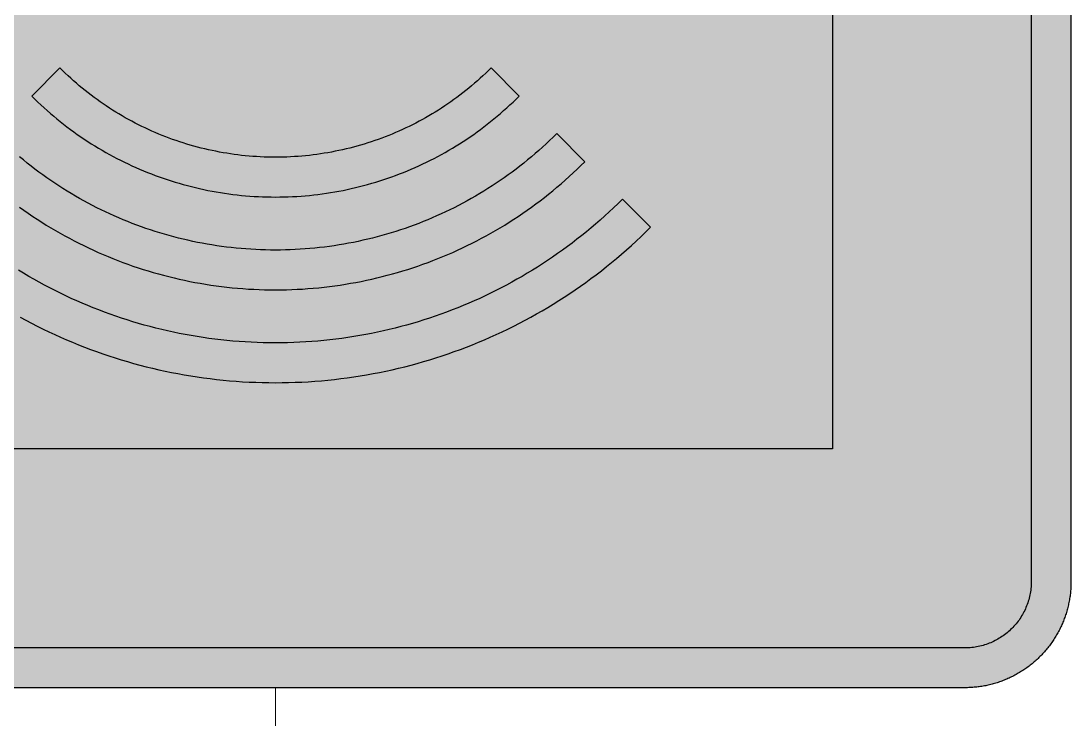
# Model space of a CAD drawing. Header units: metres. Extents: x -10.3 to 25.7, y -1.5 to 11.4.
# Drawn here: x -1.016 to 3.175, y 4.871 to 7.66 of the extents above; entities that cross this region are included whole.
import ezdxf

# ---------------------------------------------------------------- set-up
doc = ezdxf.new("R2010")
doc.units = ezdxf.units.M

msp = doc.modelspace()

# ---------------------------------------------------------------- hatches: boundary and pattern name
at = {"true_color": 0xf1efea}
for points in [[(-2.7517, 5), (-2.7569, 5), (-2.7622, 5.0001), (-2.7674, 5.0002), (-2.7727, 5.0005), (-2.7779, 5.0008), (-2.7831, 5.0011), (-2.7883, 5.0015), (-2.7935, 5.0021), (-2.7987, 5.0026), (-2.8039, 5.0032), (-2.809, 5.0039), (-2.8142, 5.0046), (-2.8193, 5.0054), (-2.8244, 5.0062), (-2.8295, 5.0072), (-2.8346, 5.0081), (-2.8397, 5.0092), (-2.8448, 5.0104), (-2.8498, 5.0115), (-2.8548, 5.0127), (-2.8599, 5.014), (-2.8649, 5.0154), (-2.8698, 5.0168), (-2.8748, 5.0183), (-2.8798, 5.0198), (-2.8846, 5.0214), (-2.8895, 5.023), (-2.8944, 5.0248), (-2.8993, 5.0265), (-2.9041, 5.0283), (-2.9089, 5.0302), (-2.9137, 5.0322), (-2.9184, 5.0342), (-2.9232, 5.0363), (-2.9278, 5.0383), (-2.9326, 5.0405), (-2.9372, 5.0427), (-2.9419, 5.045), (-2.9464, 5.0474), (-2.951, 5.0498), (-2.9556, 5.0523), (-2.9601, 5.0548), (-2.9646, 5.0574), (-2.969, 5.06), (-2.9734, 5.0627), (-2.9778, 5.0655), (-2.9822, 5.0682), (-2.9865, 5.0711), (-2.9909, 5.074), (-2.9951, 5.077), (-2.9993, 5.0799), (-3.0035, 5.083), (-3.0077, 5.0861), (-3.0118, 5.0893), (-3.0159, 5.0925), (-3.02, 5.0958), (-3.024, 5.0991), (-3.028, 5.1026), (-3.0319, 5.106), (-3.0358, 5.1095), (-3.0396, 5.113), (-3.0435, 5.1166), (-3.0472, 5.1202), (-3.051, 5.124), (-3.0547, 5.1277), (-3.0584, 5.1314), (-3.0619, 5.1353), (-3.0655, 5.1391), (-3.069, 5.143), (-3.0724, 5.147), (-3.0758, 5.1509), (-3.0791, 5.155), (-3.0824, 5.159), (-3.0856, 5.1631), (-3.0888, 5.1673), (-3.092, 5.1714), (-3.095, 5.1756), (-3.098, 5.1798), (-3.101, 5.1841), (-3.1039, 5.1884), (-3.1068, 5.1927), (-3.1095, 5.1971), (-3.1122, 5.2015), (-3.115, 5.2059), (-3.1176, 5.2104), (-3.1202, 5.2149), (-3.1227, 5.2194), (-3.1251, 5.2239), (-3.1276, 5.2285), (-3.1299, 5.2331), (-3.1322, 5.2377), (-3.1344, 5.2424), (-3.1366, 5.2471), (-3.1388, 5.2518), (-3.1408, 5.2565), (-3.1428, 5.2613), (-3.1448, 5.2661), (-3.1466, 5.2709), (-3.1484, 5.2757), (-3.1503, 5.2806), (-3.1519, 5.2854), (-3.1536, 5.2903), (-3.1552, 5.2952), (-3.1567, 5.3001), (-3.1582, 5.3051), (-3.1596, 5.3101), (-3.1609, 5.3151), (-3.1622, 5.3201), (-3.1635, 5.3251), (-3.1647, 5.3302), (-3.1657, 5.3352), (-3.1668, 5.3403), (-3.1678, 5.3454), (-3.1687, 5.3505), (-3.1696, 5.3556), (-3.1704, 5.3608), (-3.1711, 5.3659), (-3.1718, 5.3711), (-3.1724, 5.3763), (-3.173, 5.3815), (-3.1734, 5.3866), (-3.1739, 5.3919), (-3.1742, 5.3971), (-3.1745, 5.4023), (-3.1747, 5.4075), (-3.1749, 5.4128), (-3.175, 5.418), (-3.175, 5.4233), (-3.175, 10.9267), (-3.175, 10.9319), (-3.1749, 10.9371), (-3.1747, 10.9424), (-3.1745, 10.9476), (-3.1742, 10.9528), (-3.1739, 10.9581), (-3.1734, 10.9633), (-3.173, 10.9684), (-3.1724, 10.9736), (-3.1718, 10.9788), (-3.1711, 10.984), (-3.1704, 10.9892), (-3.1696, 10.9943), (-3.1687, 10.9994), (-3.1678, 11.0045), (-3.1668, 11.0096), (-3.1657, 11.0147), (-3.1647, 11.0197), (-3.1635, 11.0247), (-3.1622, 11.0298), (-3.1609, 11.0348), (-3.1596, 11.0398), (-3.1582, 11.0448), (-3.1567, 11.0497), (-3.1552, 11.0547), (-3.1536, 11.0596), (-3.1519, 11.0645), (-3.1503, 11.0693), (-3.1484, 11.0742), (-3.1466, 11.079), (-3.1448, 11.0838), (-3.1428, 11.0886), (-3.1408, 11.0933), (-3.1388, 11.0981), (-3.1366, 11.1028), (-3.1344, 11.1075), (-3.1322, 11.1122), (-3.1299, 11.1168), (-3.1276, 11.1214), (-3.1251, 11.1259), (-3.1227, 11.1305), (-3.1202, 11.135), (-3.1176, 11.1395), (-3.115, 11.1439), (-3.1122, 11.1483), (-3.1095, 11.1528), (-3.1068, 11.1571), (-3.1039, 11.1615), (-3.101, 11.1658), (-3.098, 11.1701), (-3.095, 11.1743), (-3.092, 11.1784), (-3.0888, 11.1826), (-3.0856, 11.1868), (-3.0824, 11.1909), (-3.0791, 11.1949), (-3.0758, 11.1989), (-3.0724, 11.2029), (-3.069, 11.2069), (-3.0655, 11.2108), (-3.0619, 11.2146), (-3.0584, 11.2184), (-3.0547, 11.2222), (-3.051, 11.2259), (-3.0472, 11.2297), (-3.0435, 11.2333), (-3.0396, 11.2369), (-3.0358, 11.2404), (-3.0319, 11.2439), (-3.028, 11.2473), (-3.024, 11.2508), (-3.02, 11.254), (-3.0159, 11.2574), (-3.0118, 11.2606), (-3.0077, 11.2638), (-3.0035, 11.2669), (-2.9993, 11.27), (-2.9951, 11.2729), (-2.9909, 11.2759), (-2.9865, 11.2788), (-2.9822, 11.2817), (-2.9778, 11.2844), (-2.9734, 11.2872), (-2.969, 11.2899), (-2.9646, 11.2925), (-2.9601, 11.2951), (-2.9556, 11.2976), (-2.951, 11.3001), (-2.9464, 11.3025), (-2.9419, 11.3049), (-2.9372, 11.3071), (-2.9326, 11.3094), (-2.9278, 11.3116), (-2.9232, 11.3137), (-2.9184, 11.3158), (-2.9137, 11.3177), (-2.9089, 11.3197), (-2.9041, 11.3215), (-2.8993, 11.3234), (-2.8944, 11.3252), (-2.8895, 11.3269), (-2.8846, 11.3286), (-2.8798, 11.3302), (-2.8748, 11.3317), (-2.8698, 11.3331), (-2.8649, 11.3346), (-2.8599, 11.3359), (-2.8548, 11.3372), (-2.8498, 11.3385), (-2.8448, 11.3396), (-2.8397, 11.3407), (-2.8346, 11.3417), (-2.8295, 11.3427), (-2.8244, 11.3436), (-2.8193, 11.3446), (-2.8142, 11.3453), (-2.809, 11.3461), (-2.8039, 11.3468), (-2.7987, 11.3474), (-2.7935, 11.3479), (-2.7883, 11.3484), (-2.7831, 11.3488), (-2.7779, 11.3491), (-2.7727, 11.3494), (-2.7674, 11.3497), (-2.7622, 11.3498), (-2.7569, 11.35), (-2.7517, 11.35), (2.7517, 11.35), (2.7569, 11.35), (2.7622, 11.3498), (2.7674, 11.3497), (2.7726, 11.3494), (2.7779, 11.3491), (2.783, 11.3488), (2.7883, 11.3484), (2.7935, 11.3479), (2.7987, 11.3474), (2.8039, 11.3468), (2.809, 11.3461), (2.8141, 11.3453), (2.8193, 11.3446), (2.8244, 11.3436), (2.8295, 11.3427), (2.8346, 11.3417), (2.8397, 11.3407), (2.8448, 11.3396), (2.8498, 11.3385), (2.8548, 11.3372), (2.8599, 11.3359), (2.8648, 11.3346), (2.8698, 11.3331), (2.8748, 11.3317), (2.8797, 11.3302), (2.8846, 11.3286), (2.8895, 11.3269), (2.8944, 11.3252), (2.8993, 11.3234), (2.9041, 11.3215), (2.9089, 11.3197), (2.9137, 11.3177), (2.9185, 11.3158), (2.9232, 11.3137), (2.9278, 11.3116), (2.9326, 11.3094), (2.9372, 11.3071), (2.9419, 11.3049), (2.9464, 11.3025), (2.951, 11.3001), (2.9556, 11.2976), (2.9601, 11.2951), (2.9646, 11.2925), (2.9691, 11.2899), (2.9735, 11.2872), (2.9778, 11.2844), (2.9822, 11.2817), (2.9865, 11.2788), (2.9908, 11.2759), (2.9951, 11.2729), (2.9993, 11.27), (3.0035, 11.2669), (3.0077, 11.2638), (3.0118, 11.2606), (3.0159, 11.2574), (3.02, 11.254), (3.024, 11.2508), (3.028, 11.2473), (3.0319, 11.2439), (3.0358, 11.2404), (3.0397, 11.2369), (3.0435, 11.2333), (3.0472, 11.2297), (3.051, 11.2259), (3.0547, 11.2222), (3.0584, 11.2184), (3.0619, 11.2146), (3.0654, 11.2108), (3.069, 11.2069), (3.0724, 11.2029), (3.0758, 11.1989), (3.0792, 11.1949), (3.0824, 11.1909), (3.0856, 11.1868), (3.0888, 11.1826), (3.092, 11.1784), (3.095, 11.1743), (3.098, 11.1701), (3.101, 11.1658), (3.1039, 11.1615), (3.1067, 11.1571), (3.1095, 11.1528), (3.1122, 11.1483), (3.115, 11.1439), (3.1176, 11.1395), (3.1202, 11.135), (3.1227, 11.1305), (3.1251, 11.1259), (3.1275, 11.1214), (3.1299, 11.1168), (3.1322, 11.1122), (3.1344, 11.1075), (3.1366, 11.1028), (3.1387, 11.0981), (3.1407, 11.0933), (3.1428, 11.0886), (3.1447, 11.0838), (3.1466, 11.079), (3.1484, 11.0742), (3.1502, 11.0693), (3.1519, 11.0645), (3.1535, 11.0596), (3.1551, 11.0547), (3.1567, 11.0497), (3.1582, 11.0448), (3.1596, 11.0398), (3.1609, 11.0348), (3.1622, 11.0298), (3.1634, 11.0247), (3.1646, 11.0197), (3.1657, 11.0147), (3.1668, 11.0096), (3.1678, 11.0045), (3.1687, 10.9994), (3.1695, 10.9943), (3.1704, 10.9892), (3.1711, 10.984), (3.1717, 10.9788), (3.1724, 10.9736), (3.1729, 10.9684), (3.1734, 10.9633), (3.1738, 10.9581), (3.1742, 10.9528), (3.1745, 10.9476), (3.1747, 10.9424), (3.1749, 10.9371), (3.1749, 10.9319), (3.1749, 10.9266), (3.175, 5.4233), (3.1749, 5.418), (3.1749, 5.4128), (3.1747, 5.4075), (3.1745, 5.4023), (3.1742, 5.3971), (3.1738, 5.3919), (3.1734, 5.3866), (3.1729, 5.3815), (3.1724, 5.3763), (3.1717, 5.3711), (3.1711, 5.3659), (3.1704, 5.3608), (3.1695, 5.3556), (3.1687, 5.3505), (3.1678, 5.3454), (3.1668, 5.3403), (3.1657, 5.3352), (3.1646, 5.3302), (3.1634, 5.3251), (3.1622, 5.3201), (3.1609, 5.3151), (3.1596, 5.3101), (3.1582, 5.3051), (3.1567, 5.3001), (3.1551, 5.2952), (3.1535, 5.2903), (3.1519, 5.2854), (3.1502, 5.2806), (3.1484, 5.2757), (3.1466, 5.2709), (3.1447, 5.2661), (3.1428, 5.2613), (3.1407, 5.2565), (3.1387, 5.2518), (3.1366, 5.2471), (3.1344, 5.2424), (3.1322, 5.2377), (3.1299, 5.2331), (3.1275, 5.2285), (3.1251, 5.2239), (3.1227, 5.2194), (3.1202, 5.2149), (3.1176, 5.2104), (3.115, 5.2059), (3.1122, 5.2015), (3.1095, 5.1971), (3.1067, 5.1927), (3.1039, 5.1884), (3.101, 5.1841), (3.098, 5.1798), (3.095, 5.1756), (3.092, 5.1714), (3.0888, 5.1673), (3.0856, 5.1631), (3.0824, 5.159), (3.0792, 5.155), (3.0758, 5.1509), (3.0724, 5.147), (3.069, 5.143), (3.0654, 5.1391), (3.0619, 5.1353), (3.0584, 5.1314), (3.0547, 5.1277), (3.051, 5.124), (3.0472, 5.1202), (3.0435, 5.1166), (3.0397, 5.113), (3.0358, 5.1095), (3.0319, 5.106), (3.028, 5.1026), (3.024, 5.0991), (3.02, 5.0958), (3.0159, 5.0925), (3.0118, 5.0893), (3.0077, 5.0861), (3.0035, 5.083), (2.9993, 5.0799), (2.9951, 5.077), (2.9908, 5.074), (2.9865, 5.0711), (2.9822, 5.0682), (2.9778, 5.0655), (2.9735, 5.0627), (2.9691, 5.06), (2.9646, 5.0574), (2.9601, 5.0548), (2.9556, 5.0523), (2.951, 5.0498), (2.9464, 5.0474), (2.9419, 5.045), (2.9372, 5.0427), (2.9326, 5.0405), (2.9278, 5.0383), (2.9232, 5.0363), (2.9185, 5.0342), (2.9137, 5.0322), (2.9089, 5.0302), (2.9041, 5.0283), (2.8993, 5.0265), (2.8944, 5.0248), (2.8895, 5.023), (2.8846, 5.0214), (2.8797, 5.0198), (2.8748, 5.0183), (2.8698, 5.0168), (2.8648, 5.0154), (2.8599, 5.014), (2.8548, 5.0127), (2.8498, 5.0115), (2.8448, 5.0104), (2.8397, 5.0092), (2.8346, 5.0081), (2.8295, 5.0072), (2.8244, 5.0062), (2.8193, 5.0054), (2.8141, 5.0046), (2.809, 5.0039), (2.8039, 5.0032), (2.7987, 5.0026), (2.7935, 5.0021), (2.7883, 5.0015), (2.783, 5.0011), (2.7779, 5.0008), (2.7726, 5.0005), (2.7674, 5.0002), (2.7622, 5.0001), (2.7569, 5), (2.7517, 5)], [(-2.2225, 10.3975), (2.2225, 10.3975), (2.2225, 5.9525), (-2.2225, 5.9525)]]:
    msp.add_hatch(color=7, dxfattribs=at).paths.add_polyline_path(points)
at = {"true_color": 0x005b8c}
msp.add_hatch(color=146, dxfattribs=at).paths.add_polyline_path([(-2.7517, 5.1588), (-2.7585, 5.1588), (-2.7653, 5.159), (-2.772, 5.1595), (-2.7787, 5.1601), (-2.7854, 5.1609), (-2.792, 5.1618), (-2.7985, 5.1628), (-2.805, 5.1641), (-2.8114, 5.1655), (-2.8178, 5.167), (-2.8241, 5.1688), (-2.8304, 5.1706), (-2.8365, 5.1726), (-2.8426, 5.1748), (-2.8487, 5.1771), (-2.8547, 5.1795), (-2.8606, 5.1821), (-2.8664, 5.1848), (-2.8721, 5.1877), (-2.8778, 5.1906), (-2.8834, 5.1938), (-2.8889, 5.1971), (-2.8943, 5.2004), (-2.8996, 5.2039), (-2.9048, 5.2075), (-2.91, 5.2113), (-2.915, 5.2151), (-2.92, 5.2191), (-2.9249, 5.2233), (-2.9296, 5.2275), (-2.9342, 5.2318), (-2.9387, 5.2362), (-2.9432, 5.2407), (-2.9475, 5.2454), (-2.9518, 5.2502), (-2.9559, 5.255), (-2.9598, 5.2599), (-2.9637, 5.265), (-2.9675, 5.2701), (-2.971, 5.2754), (-2.9745, 5.2807), (-2.978, 5.2861), (-2.9812, 5.2916), (-2.9843, 5.2972), (-2.9873, 5.3028), (-2.9902, 5.3086), (-2.9929, 5.3144), (-2.9955, 5.3203), (-2.9979, 5.3263), (-3.0002, 5.3323), (-3.0024, 5.3384), (-3.0043, 5.3447), (-3.0062, 5.3509), (-3.0079, 5.3571), (-3.0095, 5.3635), (-3.0109, 5.3699), (-3.0121, 5.3764), (-3.0133, 5.383), (-3.0142, 5.3896), (-3.0149, 5.3962), (-3.0155, 5.4029), (-3.0159, 5.4096), (-3.0162, 5.4165), (-3.0163, 5.4233), (-3.0162, 10.9267), (-3.0162, 10.9335), (-3.0159, 10.9402), (-3.0155, 10.9469), (-3.0149, 10.9537), (-3.0142, 10.9604), (-3.0133, 10.9669), (-3.0121, 10.9735), (-3.0109, 10.9799), (-3.0095, 10.9863), (-3.0079, 10.9927), (-3.0062, 10.9991), (-3.0043, 11.0053), (-3.0024, 11.0115), (-3.0002, 11.0176), (-2.9979, 11.0236), (-2.9955, 11.0296), (-2.9929, 11.0355), (-2.9902, 11.0414), (-2.9873, 11.0471), (-2.9843, 11.0527), (-2.9812, 11.0584), (-2.978, 11.0638), (-2.9745, 11.0693), (-2.971, 11.0746), (-2.9675, 11.0798), (-2.9637, 11.0849), (-2.9598, 11.09), (-2.9559, 11.0949), (-2.9518, 11.0998), (-2.9475, 11.1045), (-2.9432, 11.1092), (-2.9387, 11.1137), (-2.9342, 11.1182), (-2.9296, 11.1224), (-2.9249, 11.1267), (-2.92, 11.1308), (-2.915, 11.1348), (-2.91, 11.1387), (-2.9048, 11.1424), (-2.8996, 11.146), (-2.8943, 11.1495), (-2.8889, 11.1529), (-2.8834, 11.1561), (-2.8778, 11.1592), (-2.8721, 11.1623), (-2.8664, 11.1651), (-2.8606, 11.1679), (-2.8547, 11.1704), (-2.8487, 11.1729), (-2.8426, 11.1752), (-2.8365, 11.1773), (-2.8304, 11.1793), (-2.8241, 11.1812), (-2.8178, 11.1829), (-2.8114, 11.1845), (-2.805, 11.1858), (-2.7985, 11.1871), (-2.792, 11.1882), (-2.7854, 11.1891), (-2.7787, 11.1899), (-2.772, 11.1904), (-2.7653, 11.1909), (-2.7585, 11.1911), (-2.7517, 11.1912), (2.7517, 11.1913), (2.7584, 11.1911), (2.7653, 11.1909), (2.772, 11.1904), (2.7787, 11.1899), (2.7853, 11.1891), (2.792, 11.1882), (2.7985, 11.1871), (2.805, 11.1858), (2.8114, 11.1845), (2.8178, 11.1829), (2.824, 11.1812), (2.8303, 11.1793), (2.8365, 11.1773), (2.8426, 11.1752), (2.8487, 11.1729), (2.8546, 11.1704), (2.8605, 11.1679), (2.8663, 11.1651), (2.8721, 11.1623), (2.8778, 11.1592), (2.8833, 11.1561), (2.8888, 11.1529), (2.8942, 11.1495), (2.8996, 11.146), (2.9048, 11.1424), (2.9099, 11.1387), (2.915, 11.1348), (2.92, 11.1308), (2.9248, 11.1267), (2.9296, 11.1224), (2.9342, 11.1182), (2.9387, 11.1137), (2.9431, 11.1092), (2.9475, 11.1045), (2.9517, 11.0998), (2.9558, 11.0949), (2.9598, 11.09), (2.9636, 11.0849), (2.9675, 11.0798), (2.971, 11.0746), (2.9745, 11.0693), (2.9779, 11.0638), (2.9812, 11.0584), (2.9843, 11.0527), (2.9873, 11.0471), (2.9902, 11.0414), (2.9928, 11.0355), (2.9954, 11.0296), (2.9979, 11.0236), (3.0001, 11.0176), (3.0024, 11.0115), (3.0043, 11.0053), (3.0062, 10.9991), (3.0079, 10.9927), (3.0094, 10.9863), (3.0109, 10.9799), (3.0121, 10.9735), (3.0132, 10.9669), (3.0141, 10.9604), (3.0149, 10.9537), (3.0155, 10.9469), (3.0159, 10.9402), (3.0161, 10.9335), (3.0162, 10.9266), (3.0163, 5.4233), (3.0161, 5.4165), (3.0159, 5.4096), (3.0155, 5.4029), (3.0149, 5.3962), (3.0141, 5.3896), (3.0132, 5.383), (3.0121, 5.3764), (3.0109, 5.3699), (3.0094, 5.3635), (3.0079, 5.3571), (3.0062, 5.3509), (3.0043, 5.3447), (3.0024, 5.3384), (3.0001, 5.3323), (2.9979, 5.3263), (2.9954, 5.3203), (2.9928, 5.3144), (2.9902, 5.3086), (2.9873, 5.3028), (2.9843, 5.2972), (2.9812, 5.2916), (2.9779, 5.2861), (2.9745, 5.2807), (2.971, 5.2754), (2.9675, 5.2701), (2.9636, 5.265), (2.9598, 5.2599), (2.9558, 5.255), (2.9517, 5.2502), (2.9475, 5.2454), (2.9431, 5.2407), (2.9387, 5.2362), (2.9342, 5.2318), (2.9296, 5.2275), (2.9248, 5.2233), (2.92, 5.2191), (2.915, 5.2151), (2.9099, 5.2113), (2.9048, 5.2075), (2.8996, 5.2039), (2.8942, 5.2004), (2.8888, 5.1971), (2.8833, 5.1938), (2.8778, 5.1906), (2.8721, 5.1877), (2.8663, 5.1848), (2.8605, 5.1821), (2.8546, 5.1795), (2.8487, 5.1771), (2.8426, 5.1748), (2.8365, 5.1726), (2.8303, 5.1706), (2.824, 5.1688), (2.8178, 5.167), (2.8114, 5.1655), (2.805, 5.1641), (2.7985, 5.1628), (2.792, 5.1618), (2.7853, 5.1609), (2.7787, 5.1601), (2.772, 5.1595), (2.7653, 5.159), (2.7584, 5.1588), (2.7517, 5.1587)])
at = {"true_color": 0x292829}
for points in [[(-0.9728, 7.3609), (-0.9607, 7.3488), (-0.9484, 7.337), (-0.936, 7.3253), (-0.9234, 7.3138), (-0.9107, 7.3025), (-0.8979, 7.2913), (-0.885, 7.2803), (-0.872, 7.2695), (-0.8588, 7.2588), (-0.8454, 7.2483), (-0.832, 7.238), (-0.8185, 7.2279), (-0.8049, 7.2179), (-0.7911, 7.208), (-0.7773, 7.1984), (-0.7633, 7.189), (-0.7493, 7.1798), (-0.735, 7.1707), (-0.7208, 7.1618), (-0.7064, 7.153), (-0.6919, 7.1445), (-0.6773, 7.1361), (-0.6626, 7.128), (-0.6479, 7.12), (-0.633, 7.1121), (-0.6181, 7.1045), (-0.603, 7.097), (-0.5879, 7.0898), (-0.5726, 7.0827), (-0.5573, 7.0758), (-0.542, 7.0691), (-0.5265, 7.0626), (-0.511, 7.0563), (-0.4954, 7.0502), (-0.4797, 7.0442), (-0.4639, 7.0384), (-0.4481, 7.0329), (-0.4321, 7.0275), (-0.4162, 7.0223), (-0.4001, 7.0173), (-0.3841, 7.0126), (-0.3679, 7.0079), (-0.3517, 7.0036), (-0.3354, 6.9994), (-0.3191, 6.9954), (-0.3027, 6.9916), (-0.2862, 6.988), (-0.2697, 6.9845), (-0.2531, 6.9813), (-0.2365, 6.9784), (-0.2198, 6.9756), (-0.2032, 6.973), (-0.1865, 6.9705), (-0.1697, 6.9684), (-0.1529, 6.9664), (-0.136, 6.9646), (-0.1191, 6.9631), (-0.1022, 6.9617), (-0.0852, 6.9605), (-0.0683, 6.9596), (-0.0512, 6.9589), (-0.0342, 6.9583), (-0.0171, 6.958), (0, 6.9579), (0.0171, 6.958), (0.0341, 6.9583), (0.0512, 6.9589), (0.0682, 6.9596), (0.0852, 6.9605), (0.1022, 6.9617), (0.1191, 6.9631), (0.1359, 6.9646), (0.1529, 6.9664), (0.1696, 6.9684), (0.1865, 6.9705), (0.2031, 6.973), (0.2198, 6.9756), (0.2365, 6.9784), (0.2531, 6.9813), (0.2697, 6.9845), (0.2861, 6.988), (0.3026, 6.9916), (0.319, 6.9954), (0.3354, 6.9994), (0.3517, 7.0036), (0.3679, 7.0079), (0.384, 7.0126), (0.4001, 7.0173), (0.4162, 7.0223), (0.4321, 7.0275), (0.4481, 7.0329), (0.4639, 7.0384), (0.4797, 7.0442), (0.4954, 7.0502), (0.511, 7.0563), (0.5265, 7.0626), (0.542, 7.0691), (0.5573, 7.0758), (0.5726, 7.0827), (0.5879, 7.0898), (0.603, 7.097), (0.6181, 7.1045), (0.633, 7.1121), (0.6479, 7.12), (0.6626, 7.128), (0.6773, 7.1361), (0.6919, 7.1445), (0.7064, 7.153), (0.7208, 7.1618), (0.735, 7.1707), (0.7493, 7.1798), (0.7633, 7.189), (0.7773, 7.1984), (0.7912, 7.208), (0.8049, 7.2179), (0.8185, 7.2279), (0.8321, 7.238), (0.8455, 7.2483), (0.8588, 7.2588), (0.872, 7.2695), (0.885, 7.2803), (0.8979, 7.2913), (0.9107, 7.3025), (0.9234, 7.3138), (0.936, 7.3253), (0.9484, 7.337), (0.9607, 7.3488), (0.9728, 7.3608), (0.8607, 7.4731), (0.8499, 7.4625), (0.839, 7.452), (0.828, 7.4417), (0.8169, 7.4315), (0.8057, 7.4214), (0.7943, 7.4116), (0.7829, 7.4018), (0.7714, 7.3922), (0.7597, 7.3828), (0.7479, 7.3736), (0.7361, 7.3644), (0.7241, 7.3554), (0.712, 7.3466), (0.6999, 7.338), (0.6876, 7.3294), (0.6753, 7.3211), (0.6628, 7.3129), (0.6502, 7.3049), (0.6376, 7.297), (0.6249, 7.2893), (0.612, 7.2817), (0.5992, 7.2743), (0.5862, 7.2671), (0.5731, 7.26), (0.56, 7.2531), (0.5467, 7.2463), (0.5334, 7.2397), (0.5201, 7.2333), (0.5066, 7.227), (0.493, 7.2209), (0.4794, 7.2151), (0.4657, 7.2093), (0.452, 7.2037), (0.4382, 7.1982), (0.4243, 7.193), (0.4103, 7.1879), (0.3963, 7.183), (0.3823, 7.1783), (0.3681, 7.1736), (0.3539, 7.1693), (0.3397, 7.165), (0.3254, 7.161), (0.311, 7.1571), (0.2966, 7.1533), (0.2822, 7.1498), (0.2677, 7.1464), (0.2531, 7.1433), (0.2385, 7.1402), (0.2239, 7.1374), (0.2092, 7.1347), (0.1945, 7.1323), (0.1797, 7.1299), (0.1649, 7.1279), (0.15, 7.1259), (0.1352, 7.1241), (0.1202, 7.1226), (0.1053, 7.1212), (0.0904, 7.12), (0.0754, 7.119), (0.0603, 7.1181), (0.0453, 7.1174), (0.0302, 7.117), (0.0151, 7.1168), (0, 7.1166), (-0.0152, 7.1168), (-0.0303, 7.117), (-0.0453, 7.1174), (-0.0604, 7.1181), (-0.0754, 7.119), (-0.0904, 7.12), (-0.1054, 7.1212), (-0.1203, 7.1226), (-0.1353, 7.1241), (-0.1501, 7.1259), (-0.165, 7.1279), (-0.1798, 7.1299), (-0.1945, 7.1323), (-0.2093, 7.1347), (-0.224, 7.1374), (-0.2386, 7.1402), (-0.2531, 7.1433), (-0.2677, 7.1464), (-0.2822, 7.1498), (-0.2966, 7.1533), (-0.3111, 7.1571), (-0.3255, 7.161), (-0.3398, 7.165), (-0.354, 7.1693), (-0.3682, 7.1736), (-0.3823, 7.1783), (-0.3964, 7.183), (-0.4104, 7.1879), (-0.4244, 7.193), (-0.4382, 7.1982), (-0.452, 7.2037), (-0.4658, 7.2093), (-0.4795, 7.2151), (-0.4931, 7.2209), (-0.5066, 7.227), (-0.5201, 7.2333), (-0.5335, 7.2397), (-0.5467, 7.2463), (-0.56, 7.2531), (-0.5731, 7.26), (-0.5862, 7.2671), (-0.5992, 7.2743), (-0.6121, 7.2817), (-0.6249, 7.2893), (-0.6376, 7.297), (-0.6503, 7.3049), (-0.6628, 7.3129), (-0.6753, 7.3211), (-0.6876, 7.3294), (-0.6999, 7.338), (-0.712, 7.3466), (-0.7241, 7.3554), (-0.7361, 7.3644), (-0.7479, 7.3736), (-0.7597, 7.3828), (-0.7714, 7.3922), (-0.7829, 7.4018), (-0.7943, 7.4116), (-0.8057, 7.4214), (-0.8169, 7.4315), (-0.828, 7.4417), (-0.839, 7.452), (-0.8499, 7.4625), (-0.8606, 7.4731)], [(-1.2348, 7.0989), (-1.2194, 7.0837), (-1.2037, 7.0686), (-1.188, 7.0538), (-1.172, 7.0392), (-1.156, 7.0248), (-1.1397, 7.0106), (-1.1233, 6.9967), (-1.1067, 6.9829), (-1.09, 6.9694), (-1.0731, 6.956), (-1.0561, 6.9429), (-1.0389, 6.9301), (-1.0216, 6.9174), (-1.0042, 6.905), (-0.9866, 6.8928), (-0.9688, 6.8808), (-0.951, 6.8691), (-0.9329, 6.8575), (-0.9148, 6.8462), (-0.8966, 6.8352), (-0.8782, 6.8243), (-0.8597, 6.8137), (-0.841, 6.8033), (-0.8223, 6.7931), (-0.8035, 6.7832), (-0.7844, 6.7736), (-0.7654, 6.7641), (-0.7462, 6.7549), (-0.7268, 6.7459), (-0.7074, 6.7371), (-0.6879, 6.7287), (-0.6683, 6.7204), (-0.6485, 6.7124), (-0.6287, 6.7046), (-0.6088, 6.697), (-0.5888, 6.6897), (-0.5687, 6.6826), (-0.5485, 6.6759), (-0.5282, 6.6692), (-0.5079, 6.6629), (-0.4875, 6.6569), (-0.4669, 6.651), (-0.4463, 6.6455), (-0.4257, 6.6401), (-0.4049, 6.635), (-0.3841, 6.6302), (-0.3632, 6.6256), (-0.3423, 6.6213), (-0.3213, 6.6173), (-0.3002, 6.6135), (-0.279, 6.6099), (-0.2579, 6.6066), (-0.2366, 6.6035), (-0.2153, 6.6008), (-0.194, 6.5983), (-0.1726, 6.596), (-0.1512, 6.594), (-0.1297, 6.5923), (-0.1081, 6.5908), (-0.0866, 6.5896), (-0.065, 6.5887), (-0.0434, 6.588), (-0.0217, 6.5876), (0, 6.5875), (0.0216, 6.5876), (0.0434, 6.588), (0.065, 6.5887), (0.0866, 6.5896), (0.1081, 6.5908), (0.1297, 6.5923), (0.1511, 6.594), (0.1726, 6.596), (0.194, 6.5983), (0.2153, 6.6008), (0.2366, 6.6035), (0.2579, 6.6066), (0.279, 6.6099), (0.3001, 6.6135), (0.3213, 6.6173), (0.3423, 6.6213), (0.3632, 6.6256), (0.384, 6.6302), (0.4049, 6.635), (0.4256, 6.6401), (0.4463, 6.6455), (0.4669, 6.651), (0.4874, 6.6569), (0.5079, 6.6629), (0.5282, 6.6692), (0.5485, 6.6759), (0.5687, 6.6826), (0.5888, 6.6897), (0.6088, 6.697), (0.6287, 6.7046), (0.6485, 6.7124), (0.6683, 6.7204), (0.6879, 6.7287), (0.7074, 6.7371), (0.7268, 6.7459), (0.7461, 6.7549), (0.7653, 6.7641), (0.7845, 6.7736), (0.8034, 6.7832), (0.8223, 6.7931), (0.841, 6.8033), (0.8597, 6.8137), (0.8782, 6.8243), (0.8966, 6.8352), (0.9149, 6.8462), (0.933, 6.8575), (0.951, 6.8691), (0.9688, 6.8808), (0.9866, 6.8928), (1.0042, 6.905), (1.0216, 6.9174), (1.0389, 6.9301), (1.0561, 6.9429), (1.0731, 6.956), (1.09, 6.9694), (1.1067, 6.9829), (1.1233, 6.9967), (1.1397, 7.0106), (1.156, 7.0248), (1.172, 7.0392), (1.188, 7.0538), (1.2037, 7.0686), (1.2194, 7.0837), (1.2348, 7.0989), (1.1226, 7.2112), (1.1085, 7.1973), (1.0943, 7.1837), (1.08, 7.1702), (1.0655, 7.1569), (1.0509, 7.1438), (1.0361, 7.1309), (1.0212, 7.1182), (1.0061, 7.1057), (0.9909, 7.0934), (0.9755, 7.0813), (0.96, 7.0694), (0.9445, 7.0577), (0.9287, 7.0462), (0.9129, 7.0349), (0.8969, 7.0238), (0.8807, 7.0129), (0.8645, 7.0022), (0.8481, 6.9917), (0.8316, 6.9815), (0.815, 6.9714), (0.7983, 6.9615), (0.7815, 6.9519), (0.7646, 6.9424), (0.7475, 6.9332), (0.7304, 6.9242), (0.7132, 6.9154), (0.6958, 6.9068), (0.6783, 6.8984), (0.6607, 6.8902), (0.6431, 6.8823), (0.6254, 6.8746), (0.6075, 6.867), (0.5896, 6.8597), (0.5716, 6.8526), (0.5534, 6.8458), (0.5352, 6.8392), (0.517, 6.8328), (0.4986, 6.8265), (0.4802, 6.8206), (0.4617, 6.8149), (0.4431, 6.8093), (0.4244, 6.804), (0.4058, 6.7989), (0.3869, 6.794), (0.3681, 6.7895), (0.3491, 6.7851), (0.3302, 6.7809), (0.3111, 6.777), (0.2921, 6.7733), (0.2729, 6.7698), (0.2537, 6.7666), (0.2344, 6.7636), (0.2151, 6.7608), (0.1958, 6.7583), (0.1763, 6.756), (0.1569, 6.754), (0.1374, 6.7521), (0.1179, 6.7506), (0.0983, 6.7492), (0.0787, 6.7482), (0.0591, 6.7473), (0.0394, 6.7467), (0.0197, 6.7463), (0, 6.7462), (-0.0197, 6.7463), (-0.0395, 6.7467), (-0.0591, 6.7473), (-0.0787, 6.7482), (-0.0984, 6.7492), (-0.1179, 6.7506), (-0.1375, 6.7521), (-0.1569, 6.754), (-0.1764, 6.756), (-0.1958, 6.7583), (-0.2151, 6.7608), (-0.2345, 6.7636), (-0.2537, 6.7666), (-0.2729, 6.7698), (-0.2921, 6.7733), (-0.3111, 6.777), (-0.3302, 6.7809), (-0.3492, 6.7851), (-0.3681, 6.7895), (-0.3869, 6.794), (-0.4058, 6.7989), (-0.4245, 6.804), (-0.4431, 6.8093), (-0.4617, 6.8149), (-0.4802, 6.8206), (-0.4987, 6.8265), (-0.517, 6.8328), (-0.5352, 6.8392), (-0.5534, 6.8458), (-0.5716, 6.8526), (-0.5896, 6.8597), (-0.6075, 6.867), (-0.6254, 6.8746), (-0.6431, 6.8823), (-0.6607, 6.8902), (-0.6783, 6.8984), (-0.6958, 6.9068), (-0.7132, 6.9154), (-0.7304, 6.9242), (-0.7475, 6.9332), (-0.7646, 6.9424), (-0.7815, 6.9519), (-0.7984, 6.9615), (-0.815, 6.9714), (-0.8317, 6.9815), (-0.8481, 6.9917), (-0.8645, 7.0022), (-0.8807, 7.0129), (-0.8969, 7.0238), (-0.9129, 7.0349), (-0.9287, 7.0462), (-0.9444, 7.0577), (-0.96, 7.0694), (-0.9755, 7.0813), (-0.9909, 7.0934), (-1.0061, 7.1057), (-1.0212, 7.1182), (-1.0361, 7.1309), (-1.0509, 7.1438), (-1.0655, 7.1569), (-1.08, 7.1702), (-1.0943, 7.1837), (-1.1085, 7.1973), (-1.1225, 7.2112)], [(-1.4967, 6.837), (-1.4781, 6.8185), (-1.4591, 6.8003), (-1.44, 6.7823), (-1.4207, 6.7646), (-1.4012, 6.7472), (-1.3814, 6.73), (-1.3615, 6.713), (-1.3415, 6.6964), (-1.3212, 6.68), (-1.3007, 6.6638), (-1.2801, 6.648), (-1.2593, 6.6324), (-1.2383, 6.617), (-1.2171, 6.602), (-1.1958, 6.5872), (-1.1743, 6.5727), (-1.1527, 6.5584), (-1.1309, 6.5444), (-1.1089, 6.5307), (-1.0868, 6.5173), (-1.0645, 6.5042), (-1.042, 6.4913), (-1.0195, 6.4787), (-0.9968, 6.4664), (-0.9738, 6.4544), (-0.9508, 6.4426), (-0.9277, 6.4312), (-0.9044, 6.42), (-0.881, 6.4091), (-0.8575, 6.3985), (-0.8339, 6.3882), (-0.81, 6.3782), (-0.7862, 6.3684), (-0.7621, 6.359), (-0.7379, 6.3499), (-0.7137, 6.341), (-0.6893, 6.3324), (-0.6648, 6.3242), (-0.6403, 6.3162), (-0.6156, 6.3085), (-0.5909, 6.3012), (-0.566, 6.2941), (-0.541, 6.2873), (-0.516, 6.2809), (-0.4908, 6.2747), (-0.4656, 6.2689), (-0.4403, 6.2633), (-0.4149, 6.2581), (-0.3895, 6.2532), (-0.3639, 6.2485), (-0.3383, 6.2443), (-0.3126, 6.2402), (-0.2868, 6.2366), (-0.2611, 6.2332), (-0.2352, 6.2302), (-0.2093, 6.2274), (-0.1833, 6.225), (-0.1572, 6.2229), (-0.1311, 6.2211), (-0.105, 6.2197), (-0.0788, 6.2185), (-0.0526, 6.2177), (-0.0263, 6.2172), (0, 6.2171), (0.0263, 6.2172), (0.0526, 6.2177), (0.0788, 6.2185), (0.1049, 6.2197), (0.1311, 6.2211), (0.1572, 6.2229), (0.1832, 6.225), (0.2092, 6.2274), (0.2351, 6.2302), (0.261, 6.2332), (0.2868, 6.2366), (0.3126, 6.2402), (0.3382, 6.2443), (0.3639, 6.2485), (0.3894, 6.2532), (0.4148, 6.2581), (0.4403, 6.2633), (0.4656, 6.2689), (0.4908, 6.2747), (0.5159, 6.2809), (0.541, 6.2873), (0.5659, 6.2941), (0.5909, 6.3012), (0.6156, 6.3085), (0.6403, 6.3162), (0.6648, 6.3242), (0.6893, 6.3324), (0.7137, 6.341), (0.7379, 6.3499), (0.7621, 6.359), (0.7861, 6.3684), (0.81, 6.3782), (0.8338, 6.3882), (0.8575, 6.3985), (0.881, 6.4091), (0.9044, 6.42), (0.9277, 6.4312), (0.9508, 6.4426), (0.9738, 6.4544), (0.9967, 6.4664), (1.0194, 6.4787), (1.042, 6.4913), (1.0644, 6.5042), (1.0868, 6.5173), (1.1089, 6.5307), (1.1309, 6.5444), (1.1527, 6.5584), (1.1743, 6.5727), (1.1958, 6.5872), (1.2171, 6.602), (1.2383, 6.617), (1.2593, 6.6324), (1.2801, 6.648), (1.3007, 6.6638), (1.3212, 6.68), (1.3414, 6.6964), (1.3615, 6.713), (1.3814, 6.73), (1.4011, 6.7472), (1.4207, 6.7646), (1.4399, 6.7823), (1.4591, 6.8003), (1.478, 6.8185), (1.4967, 6.837), (1.3845, 6.9493), (1.3672, 6.9321), (1.3497, 6.9153), (1.332, 6.8987), (1.3141, 6.8823), (1.2961, 6.8661), (1.2778, 6.8502), (1.2594, 6.8346), (1.2408, 6.8192), (1.2221, 6.804), (1.2032, 6.7891), (1.1841, 6.7744), (1.1649, 6.76), (1.1454, 6.7458), (1.1259, 6.7319), (1.1061, 6.7182), (1.0862, 6.7047), (1.0662, 6.6916), (1.0461, 6.6786), (1.0257, 6.666), (1.0052, 6.6535), (0.9847, 6.6413), (0.9638, 6.6295), (0.943, 6.6178), (0.9219, 6.6064), (0.9008, 6.5953), (0.8795, 6.5844), (0.8581, 6.5738), (0.8366, 6.5635), (0.815, 6.5534), (0.7932, 6.5437), (0.7713, 6.5341), (0.7493, 6.5248), (0.7272, 6.5158), (0.7049, 6.5071), (0.6826, 6.4986), (0.6601, 6.4905), (0.6376, 6.4825), (0.615, 6.4748), (0.5922, 6.4675), (0.5694, 6.4604), (0.5465, 6.4536), (0.5235, 6.4471), (0.5004, 6.4408), (0.4772, 6.4348), (0.454, 6.4291), (0.4306, 6.4237), (0.4072, 6.4186), (0.3837, 6.4137), (0.3602, 6.4092), (0.3366, 6.4049), (0.3129, 6.4009), (0.2891, 6.3973), (0.2653, 6.3938), (0.2414, 6.3907), (0.2175, 6.3879), (0.1935, 6.3854), (0.1695, 6.3832), (0.1454, 6.3812), (0.1212, 6.3795), (0.0971, 6.3782), (0.0728, 6.3772), (0.0486, 6.3764), (0.0243, 6.3759), (0, 6.3758), (-0.0243, 6.3759), (-0.0486, 6.3764), (-0.0729, 6.3772), (-0.0971, 6.3782), (-0.1213, 6.3795), (-0.1454, 6.3812), (-0.1695, 6.3832), (-0.1936, 6.3854), (-0.2175, 6.3879), (-0.2415, 6.3907), (-0.2653, 6.3938), (-0.2891, 6.3973), (-0.3129, 6.4009), (-0.3366, 6.4049), (-0.3602, 6.4092), (-0.3837, 6.4137), (-0.4072, 6.4186), (-0.4307, 6.4237), (-0.454, 6.4291), (-0.4772, 6.4348), (-0.5004, 6.4408), (-0.5235, 6.4471), (-0.5465, 6.4536), (-0.5694, 6.4604), (-0.5922, 6.4675), (-0.615, 6.4748), (-0.6376, 6.4825), (-0.6601, 6.4905), (-0.6826, 6.4986), (-0.7049, 6.5071), (-0.7272, 6.5158), (-0.7493, 6.5248), (-0.7712, 6.5341), (-0.7932, 6.5437), (-0.8149, 6.5534), (-0.8366, 6.5635), (-0.8581, 6.5738), (-0.8795, 6.5844), (-0.9008, 6.5953), (-0.9219, 6.6064), (-0.943, 6.6178), (-0.9639, 6.6295), (-0.9846, 6.6413), (-1.0052, 6.6535), (-1.0257, 6.666), (-1.046, 6.6786), (-1.0662, 6.6916), (-1.0862, 6.7047), (-1.1061, 6.7182), (-1.1259, 6.7319), (-1.1454, 6.7458), (-1.1648, 6.76), (-1.1841, 6.7744), (-1.2032, 6.7891), (-1.2221, 6.804), (-1.2408, 6.8192), (-1.2594, 6.8346), (-1.2778, 6.8502), (-1.296, 6.8661), (-1.3141, 6.8823), (-1.332, 6.8987), (-1.3497, 6.9153), (-1.3671, 6.9321), (-1.3845, 6.9493)]]:
    msp.add_hatch(color=250, dxfattribs=at).paths.add_polyline_path(points)

# ---------------------------------------------------------------- linework, layer by layer
at = {"lineweight": 9}
msp.add_line((0, 5), (0, 2.5), dxfattribs=at)
at = {"color": 7, "true_color": 0xf1efea}
for points in [[(3.1749, 10.9266), (3.175, 5.4233), (3.1749, 5.418), (3.1749, 5.4128), (3.1747, 5.4075), (3.1745, 5.4023), (3.1742, 5.3971), (3.1738, 5.3919), (3.1734, 5.3866), (3.1729, 5.3815), (3.1724, 5.3763), (3.1717, 5.3711), (3.1711, 5.3659), (3.1704, 5.3608), (3.1695, 5.3556), (3.1687, 5.3505), (3.1678, 5.3454), (3.1668, 5.3403), (3.1657, 5.3352), (3.1646, 5.3302), (3.1634, 5.3251), (3.1622, 5.3201), (3.1609, 5.3151), (3.1596, 5.3101), (3.1582, 5.3051), (3.1567, 5.3001), (3.1551, 5.2952), (3.1535, 5.2903), (3.1519, 5.2854), (3.1502, 5.2806), (3.1484, 5.2757), (3.1466, 5.2709), (3.1447, 5.2661), (3.1428, 5.2613), (3.1407, 5.2565), (3.1387, 5.2518), (3.1366, 5.2471), (3.1344, 5.2424), (3.1322, 5.2377), (3.1299, 5.2331), (3.1275, 5.2285), (3.1251, 5.2239), (3.1227, 5.2194), (3.1202, 5.2149), (3.1176, 5.2104), (3.115, 5.2059), (3.1122, 5.2015), (3.1095, 5.1971), (3.1067, 5.1927), (3.1039, 5.1884), (3.101, 5.1841), (3.098, 5.1798), (3.095, 5.1756), (3.092, 5.1714), (3.0888, 5.1673), (3.0856, 5.1631), (3.0824, 5.159), (3.0792, 5.155), (3.0758, 5.1509), (3.0724, 5.147), (3.069, 5.143), (3.0654, 5.1391), (3.0619, 5.1353), (3.0584, 5.1314), (3.0547, 5.1277), (3.051, 5.124), (3.0472, 5.1202), (3.0435, 5.1166), (3.0397, 5.113), (3.0358, 5.1095), (3.0319, 5.106), (3.028, 5.1026), (3.024, 5.0991), (3.02, 5.0958), (3.0159, 5.0925), (3.0118, 5.0893), (3.0077, 5.0861), (3.0035, 5.083), (2.9993, 5.0799), (2.9951, 5.077), (2.9908, 5.074), (2.9865, 5.0711), (2.9822, 5.0682), (2.9778, 5.0655), (2.9735, 5.0627), (2.9691, 5.06), (2.9646, 5.0574), (2.9601, 5.0548), (2.9556, 5.0523), (2.951, 5.0498), (2.9464, 5.0474), (2.9419, 5.045), (2.9372, 5.0427), (2.9326, 5.0405), (2.9278, 5.0383), (2.9232, 5.0363), (2.9185, 5.0342), (2.9137, 5.0322), (2.9089, 5.0302), (2.9041, 5.0283), (2.8993, 5.0265), (2.8944, 5.0248), (2.8895, 5.023), (2.8846, 5.0214), (2.8797, 5.0198), (2.8748, 5.0183), (2.8698, 5.0168), (2.8648, 5.0154), (2.8599, 5.014), (2.8548, 5.0127), (2.8498, 5.0115), (2.8448, 5.0104), (2.8397, 5.0092), (2.8346, 5.0081), (2.8295, 5.0072), (2.8244, 5.0062), (2.8193, 5.0054), (2.8141, 5.0046), (2.809, 5.0039), (2.8039, 5.0032), (2.7987, 5.0026), (2.7935, 5.0021), (2.7883, 5.0015), (2.783, 5.0011), (2.7779, 5.0008), (2.7726, 5.0005), (2.7674, 5.0002), (2.7622, 5.0001), (2.7569, 5), (2.7517, 5), (-2.7517, 5)], [(-2.2225, 10.3975), (2.2225, 10.3975), (2.2225, 5.9525), (-2.2225, 5.9525), (-2.2225, 10.3975)]]:
    msp.add_lwpolyline(points, dxfattribs=at)
at = {"color": 146, "true_color": 0x005b8c}
msp.add_lwpolyline([(3.0162, 10.9266), (3.0163, 5.4233), (3.0161, 5.4165), (3.0159, 5.4096), (3.0155, 5.4029), (3.0149, 5.3962), (3.0141, 5.3896), (3.0132, 5.383), (3.0121, 5.3764), (3.0109, 5.3699), (3.0094, 5.3635), (3.0079, 5.3571), (3.0062, 5.3509), (3.0043, 5.3447), (3.0024, 5.3384), (3.0001, 5.3323), (2.9979, 5.3263), (2.9954, 5.3203), (2.9928, 5.3144), (2.9902, 5.3086), (2.9873, 5.3028), (2.9843, 5.2972), (2.9812, 5.2916), (2.9779, 5.2861), (2.9745, 5.2807), (2.971, 5.2754), (2.9675, 5.2701), (2.9636, 5.265), (2.9598, 5.2599), (2.9558, 5.255), (2.9517, 5.2502), (2.9475, 5.2454), (2.9431, 5.2407), (2.9387, 5.2362), (2.9342, 5.2318), (2.9296, 5.2275), (2.9248, 5.2233), (2.92, 5.2191), (2.915, 5.2151), (2.9099, 5.2113), (2.9048, 5.2075), (2.8996, 5.2039), (2.8942, 5.2004), (2.8888, 5.1971), (2.8833, 5.1938), (2.8778, 5.1906), (2.8721, 5.1877), (2.8663, 5.1848), (2.8605, 5.1821), (2.8546, 5.1795), (2.8487, 5.1771), (2.8426, 5.1748), (2.8365, 5.1726), (2.8303, 5.1706), (2.824, 5.1688), (2.8178, 5.167), (2.8114, 5.1655), (2.805, 5.1641), (2.7985, 5.1628), (2.792, 5.1618), (2.7853, 5.1609), (2.7787, 5.1601), (2.772, 5.1595), (2.7653, 5.159), (2.7584, 5.1588), (2.7517, 5.1587), (-2.7517, 5.1588)], dxfattribs=at)
at = {"color": 250, "true_color": 0x292829}
for points in [[(-0.9728, 7.3609), (-0.9607, 7.3488), (-0.9484, 7.337), (-0.936, 7.3253), (-0.9234, 7.3138), (-0.9107, 7.3025), (-0.8979, 7.2913), (-0.885, 7.2803), (-0.872, 7.2695), (-0.8588, 7.2588), (-0.8454, 7.2483), (-0.832, 7.238), (-0.8185, 7.2279), (-0.8049, 7.2179), (-0.7911, 7.208), (-0.7773, 7.1984), (-0.7633, 7.189), (-0.7493, 7.1798), (-0.735, 7.1707), (-0.7208, 7.1618), (-0.7064, 7.153), (-0.6919, 7.1445), (-0.6773, 7.1361), (-0.6626, 7.128), (-0.6479, 7.12), (-0.633, 7.1121), (-0.6181, 7.1045), (-0.603, 7.097), (-0.5879, 7.0898), (-0.5726, 7.0827), (-0.5573, 7.0758), (-0.542, 7.0691), (-0.5265, 7.0626), (-0.511, 7.0563), (-0.4954, 7.0502), (-0.4797, 7.0442), (-0.4639, 7.0384), (-0.4481, 7.0329), (-0.4321, 7.0275), (-0.4162, 7.0223), (-0.4001, 7.0173), (-0.3841, 7.0126), (-0.3679, 7.0079), (-0.3517, 7.0036), (-0.3354, 6.9994), (-0.3191, 6.9954), (-0.3027, 6.9916), (-0.2862, 6.988), (-0.2697, 6.9845), (-0.2531, 6.9813), (-0.2365, 6.9784), (-0.2198, 6.9756), (-0.2032, 6.973), (-0.1865, 6.9705), (-0.1697, 6.9684), (-0.1529, 6.9664), (-0.136, 6.9646), (-0.1191, 6.9631), (-0.1022, 6.9617), (-0.0852, 6.9605), (-0.0683, 6.9596), (-0.0512, 6.9589), (-0.0342, 6.9583), (-0.0171, 6.958), (0, 6.9579), (0.0171, 6.958), (0.0341, 6.9583), (0.0512, 6.9589), (0.0682, 6.9596), (0.0852, 6.9605), (0.1022, 6.9617), (0.1191, 6.9631), (0.1359, 6.9646), (0.1529, 6.9664), (0.1696, 6.9684), (0.1865, 6.9705), (0.2031, 6.973), (0.2198, 6.9756), (0.2365, 6.9784), (0.2531, 6.9813), (0.2697, 6.9845), (0.2861, 6.988), (0.3026, 6.9916), (0.319, 6.9954), (0.3354, 6.9994), (0.3517, 7.0036), (0.3679, 7.0079), (0.384, 7.0126), (0.4001, 7.0173), (0.4162, 7.0223), (0.4321, 7.0275), (0.4481, 7.0329), (0.4639, 7.0384), (0.4797, 7.0442), (0.4954, 7.0502), (0.511, 7.0563), (0.5265, 7.0626), (0.542, 7.0691), (0.5573, 7.0758), (0.5726, 7.0827), (0.5879, 7.0898), (0.603, 7.097), (0.6181, 7.1045), (0.633, 7.1121), (0.6479, 7.12), (0.6626, 7.128), (0.6773, 7.1361), (0.6919, 7.1445), (0.7064, 7.153), (0.7208, 7.1618), (0.735, 7.1707), (0.7493, 7.1798), (0.7633, 7.189), (0.7773, 7.1984), (0.7912, 7.208), (0.8049, 7.2179), (0.8185, 7.2279), (0.8321, 7.238), (0.8455, 7.2483), (0.8588, 7.2588), (0.872, 7.2695), (0.885, 7.2803), (0.8979, 7.2913), (0.9107, 7.3025), (0.9234, 7.3138), (0.936, 7.3253), (0.9484, 7.337), (0.9607, 7.3488), (0.9728, 7.3608), (0.8607, 7.4731), (0.8499, 7.4625), (0.839, 7.452), (0.828, 7.4417), (0.8169, 7.4315), (0.8057, 7.4214), (0.7943, 7.4116), (0.7829, 7.4018), (0.7714, 7.3922), (0.7597, 7.3828), (0.7479, 7.3736), (0.7361, 7.3644), (0.7241, 7.3554), (0.712, 7.3466), (0.6999, 7.338), (0.6876, 7.3294), (0.6753, 7.3211), (0.6628, 7.3129), (0.6502, 7.3049), (0.6376, 7.297), (0.6249, 7.2893), (0.612, 7.2817), (0.5992, 7.2743), (0.5862, 7.2671), (0.5731, 7.26), (0.56, 7.2531), (0.5467, 7.2463), (0.5334, 7.2397), (0.5201, 7.2333), (0.5066, 7.227), (0.493, 7.2209), (0.4794, 7.2151), (0.4657, 7.2093), (0.452, 7.2037), (0.4382, 7.1982), (0.4243, 7.193), (0.4103, 7.1879), (0.3963, 7.183), (0.3823, 7.1783), (0.3681, 7.1736), (0.3539, 7.1693), (0.3397, 7.165), (0.3254, 7.161), (0.311, 7.1571), (0.2966, 7.1533), (0.2822, 7.1498), (0.2677, 7.1464), (0.2531, 7.1433), (0.2385, 7.1402), (0.2239, 7.1374), (0.2092, 7.1347), (0.1945, 7.1323), (0.1797, 7.1299), (0.1649, 7.1279), (0.15, 7.1259), (0.1352, 7.1241), (0.1202, 7.1226), (0.1053, 7.1212), (0.0904, 7.12), (0.0754, 7.119), (0.0603, 7.1181), (0.0453, 7.1174), (0.0302, 7.117), (0.0151, 7.1168), (0, 7.1166), (-0.0152, 7.1168), (-0.0303, 7.117), (-0.0453, 7.1174), (-0.0604, 7.1181), (-0.0754, 7.119), (-0.0904, 7.12), (-0.1054, 7.1212), (-0.1203, 7.1226), (-0.1353, 7.1241), (-0.1501, 7.1259), (-0.165, 7.1279), (-0.1798, 7.1299), (-0.1945, 7.1323), (-0.2093, 7.1347), (-0.224, 7.1374), (-0.2386, 7.1402), (-0.2531, 7.1433), (-0.2677, 7.1464), (-0.2822, 7.1498), (-0.2966, 7.1533), (-0.3111, 7.1571), (-0.3255, 7.161), (-0.3398, 7.165), (-0.354, 7.1693), (-0.3682, 7.1736), (-0.3823, 7.1783), (-0.3964, 7.183), (-0.4104, 7.1879), (-0.4244, 7.193), (-0.4382, 7.1982), (-0.452, 7.2037), (-0.4658, 7.2093), (-0.4795, 7.2151), (-0.4931, 7.2209), (-0.5066, 7.227), (-0.5201, 7.2333), (-0.5335, 7.2397), (-0.5467, 7.2463), (-0.56, 7.2531), (-0.5731, 7.26), (-0.5862, 7.2671), (-0.5992, 7.2743), (-0.6121, 7.2817), (-0.6249, 7.2893), (-0.6376, 7.297), (-0.6503, 7.3049), (-0.6628, 7.3129), (-0.6753, 7.3211), (-0.6876, 7.3294), (-0.6999, 7.338), (-0.712, 7.3466), (-0.7241, 7.3554), (-0.7361, 7.3644), (-0.7479, 7.3736), (-0.7597, 7.3828), (-0.7714, 7.3922), (-0.7829, 7.4018), (-0.7943, 7.4116), (-0.8057, 7.4214), (-0.8169, 7.4315), (-0.828, 7.4417), (-0.839, 7.452), (-0.8499, 7.4625), (-0.8606, 7.4731), (-0.9728, 7.3609)], [(-1.0216, 6.9174), (-1.0042, 6.905), (-0.9866, 6.8928), (-0.9688, 6.8808), (-0.951, 6.8691), (-0.9329, 6.8575), (-0.9148, 6.8462), (-0.8966, 6.8352), (-0.8782, 6.8243), (-0.8597, 6.8137), (-0.841, 6.8033), (-0.8223, 6.7931), (-0.8035, 6.7832), (-0.7844, 6.7736), (-0.7654, 6.7641), (-0.7462, 6.7549), (-0.7268, 6.7459), (-0.7074, 6.7371), (-0.6879, 6.7287), (-0.6683, 6.7204), (-0.6485, 6.7124), (-0.6287, 6.7046), (-0.6088, 6.697), (-0.5888, 6.6897), (-0.5687, 6.6826), (-0.5485, 6.6759), (-0.5282, 6.6692), (-0.5079, 6.6629), (-0.4875, 6.6569), (-0.4669, 6.651), (-0.4463, 6.6455), (-0.4257, 6.6401), (-0.4049, 6.635), (-0.3841, 6.6302), (-0.3632, 6.6256), (-0.3423, 6.6213), (-0.3213, 6.6173), (-0.3002, 6.6135), (-0.279, 6.6099), (-0.2579, 6.6066), (-0.2366, 6.6035), (-0.2153, 6.6008), (-0.194, 6.5983), (-0.1726, 6.596), (-0.1512, 6.594), (-0.1297, 6.5923), (-0.1081, 6.5908), (-0.0866, 6.5896), (-0.065, 6.5887), (-0.0434, 6.588), (-0.0217, 6.5876), (0, 6.5875), (0.0216, 6.5876), (0.0434, 6.588), (0.065, 6.5887), (0.0866, 6.5896), (0.1081, 6.5908), (0.1297, 6.5923), (0.1511, 6.594), (0.1726, 6.596), (0.194, 6.5983), (0.2153, 6.6008), (0.2366, 6.6035), (0.2579, 6.6066), (0.279, 6.6099), (0.3001, 6.6135), (0.3213, 6.6173), (0.3423, 6.6213), (0.3632, 6.6256), (0.384, 6.6302), (0.4049, 6.635), (0.4256, 6.6401), (0.4463, 6.6455), (0.4669, 6.651), (0.4874, 6.6569), (0.5079, 6.6629), (0.5282, 6.6692), (0.5485, 6.6759), (0.5687, 6.6826), (0.5888, 6.6897), (0.6088, 6.697), (0.6287, 6.7046), (0.6485, 6.7124), (0.6683, 6.7204), (0.6879, 6.7287), (0.7074, 6.7371), (0.7268, 6.7459), (0.7461, 6.7549), (0.7653, 6.7641), (0.7845, 6.7736), (0.8034, 6.7832), (0.8223, 6.7931), (0.841, 6.8033), (0.8597, 6.8137), (0.8782, 6.8243), (0.8966, 6.8352), (0.9149, 6.8462), (0.933, 6.8575), (0.951, 6.8691), (0.9688, 6.8808), (0.9866, 6.8928), (1.0042, 6.905), (1.0216, 6.9174), (1.0389, 6.9301), (1.0561, 6.9429), (1.0731, 6.956), (1.09, 6.9694), (1.1067, 6.9829), (1.1233, 6.9967), (1.1397, 7.0106), (1.156, 7.0248), (1.172, 7.0392), (1.188, 7.0538), (1.2037, 7.0686), (1.2194, 7.0837), (1.2348, 7.0989), (1.1226, 7.2112), (1.1085, 7.1973), (1.0943, 7.1837), (1.08, 7.1702), (1.0655, 7.1569), (1.0509, 7.1438), (1.0361, 7.1309), (1.0212, 7.1182), (1.0061, 7.1057), (0.9909, 7.0934), (0.9755, 7.0813), (0.96, 7.0694), (0.9445, 7.0577), (0.9287, 7.0462), (0.9129, 7.0349), (0.8969, 7.0238), (0.8807, 7.0129), (0.8645, 7.0022), (0.8481, 6.9917), (0.8316, 6.9815), (0.815, 6.9714), (0.7983, 6.9615), (0.7815, 6.9519), (0.7646, 6.9424), (0.7475, 6.9332), (0.7304, 6.9242), (0.7132, 6.9154), (0.6958, 6.9068), (0.6783, 6.8984), (0.6607, 6.8902), (0.6431, 6.8823), (0.6254, 6.8746), (0.6075, 6.867), (0.5896, 6.8597), (0.5716, 6.8526), (0.5534, 6.8458), (0.5352, 6.8392), (0.517, 6.8328), (0.4986, 6.8265), (0.4802, 6.8206), (0.4617, 6.8149), (0.4431, 6.8093), (0.4244, 6.804), (0.4058, 6.7989), (0.3869, 6.794), (0.3681, 6.7895), (0.3491, 6.7851), (0.3302, 6.7809), (0.3111, 6.777), (0.2921, 6.7733), (0.2729, 6.7698), (0.2537, 6.7666), (0.2344, 6.7636), (0.2151, 6.7608), (0.1958, 6.7583), (0.1763, 6.756), (0.1569, 6.754), (0.1374, 6.7521), (0.1179, 6.7506), (0.0983, 6.7492), (0.0787, 6.7482), (0.0591, 6.7473), (0.0394, 6.7467), (0.0197, 6.7463), (0, 6.7462), (-0.0197, 6.7463), (-0.0395, 6.7467), (-0.0591, 6.7473), (-0.0787, 6.7482), (-0.0984, 6.7492), (-0.1179, 6.7506), (-0.1375, 6.7521), (-0.1569, 6.754), (-0.1764, 6.756), (-0.1958, 6.7583), (-0.2151, 6.7608), (-0.2345, 6.7636), (-0.2537, 6.7666), (-0.2729, 6.7698), (-0.2921, 6.7733), (-0.3111, 6.777), (-0.3302, 6.7809), (-0.3492, 6.7851), (-0.3681, 6.7895), (-0.3869, 6.794), (-0.4058, 6.7989), (-0.4245, 6.804), (-0.4431, 6.8093), (-0.4617, 6.8149), (-0.4802, 6.8206), (-0.4987, 6.8265), (-0.517, 6.8328), (-0.5352, 6.8392), (-0.5534, 6.8458), (-0.5716, 6.8526), (-0.5896, 6.8597), (-0.6075, 6.867), (-0.6254, 6.8746), (-0.6431, 6.8823), (-0.6607, 6.8902), (-0.6783, 6.8984), (-0.6958, 6.9068), (-0.7132, 6.9154), (-0.7304, 6.9242), (-0.7475, 6.9332), (-0.7646, 6.9424), (-0.7815, 6.9519), (-0.7984, 6.9615), (-0.815, 6.9714), (-0.8317, 6.9815), (-0.8481, 6.9917), (-0.8645, 7.0022), (-0.8807, 7.0129), (-0.8969, 7.0238), (-0.9129, 7.0349), (-0.9287, 7.0462), (-0.9444, 7.0577), (-0.96, 7.0694), (-0.9755, 7.0813), (-0.9909, 7.0934), (-1.0061, 7.1057), (-1.0212, 7.1182)], [(-1.0195, 6.4787), (-0.9968, 6.4664), (-0.9738, 6.4544), (-0.9508, 6.4426), (-0.9277, 6.4312), (-0.9044, 6.42), (-0.881, 6.4091), (-0.8575, 6.3985), (-0.8339, 6.3882), (-0.81, 6.3782), (-0.7862, 6.3684), (-0.7621, 6.359), (-0.7379, 6.3499), (-0.7137, 6.341), (-0.6893, 6.3324), (-0.6648, 6.3242), (-0.6403, 6.3162), (-0.6156, 6.3085), (-0.5909, 6.3012), (-0.566, 6.2941), (-0.541, 6.2873), (-0.516, 6.2809), (-0.4908, 6.2747), (-0.4656, 6.2689), (-0.4403, 6.2633), (-0.4149, 6.2581), (-0.3895, 6.2532), (-0.3639, 6.2485), (-0.3383, 6.2443), (-0.3126, 6.2402), (-0.2868, 6.2366), (-0.2611, 6.2332), (-0.2352, 6.2302), (-0.2093, 6.2274), (-0.1833, 6.225), (-0.1572, 6.2229), (-0.1311, 6.2211), (-0.105, 6.2197), (-0.0788, 6.2185), (-0.0526, 6.2177), (-0.0263, 6.2172), (0, 6.2171), (0.0263, 6.2172), (0.0526, 6.2177), (0.0788, 6.2185), (0.1049, 6.2197), (0.1311, 6.2211), (0.1572, 6.2229), (0.1832, 6.225), (0.2092, 6.2274), (0.2351, 6.2302), (0.261, 6.2332), (0.2868, 6.2366), (0.3126, 6.2402), (0.3382, 6.2443), (0.3639, 6.2485), (0.3894, 6.2532), (0.4148, 6.2581), (0.4403, 6.2633), (0.4656, 6.2689), (0.4908, 6.2747), (0.5159, 6.2809), (0.541, 6.2873), (0.5659, 6.2941), (0.5909, 6.3012), (0.6156, 6.3085), (0.6403, 6.3162), (0.6648, 6.3242), (0.6893, 6.3324), (0.7137, 6.341), (0.7379, 6.3499), (0.7621, 6.359), (0.7861, 6.3684), (0.81, 6.3782), (0.8338, 6.3882), (0.8575, 6.3985), (0.881, 6.4091), (0.9044, 6.42), (0.9277, 6.4312), (0.9508, 6.4426), (0.9738, 6.4544), (0.9967, 6.4664), (1.0194, 6.4787), (1.042, 6.4913), (1.0644, 6.5042), (1.0868, 6.5173), (1.1089, 6.5307), (1.1309, 6.5444), (1.1527, 6.5584), (1.1743, 6.5727), (1.1958, 6.5872), (1.2171, 6.602), (1.2383, 6.617), (1.2593, 6.6324), (1.2801, 6.648), (1.3007, 6.6638), (1.3212, 6.68), (1.3414, 6.6964), (1.3615, 6.713), (1.3814, 6.73), (1.4011, 6.7472), (1.4207, 6.7646), (1.4399, 6.7823), (1.4591, 6.8003), (1.478, 6.8185), (1.4967, 6.837), (1.3845, 6.9493), (1.3672, 6.9321), (1.3497, 6.9153), (1.332, 6.8987), (1.3141, 6.8823), (1.2961, 6.8661), (1.2778, 6.8502), (1.2594, 6.8346), (1.2408, 6.8192), (1.2221, 6.804), (1.2032, 6.7891), (1.1841, 6.7744), (1.1649, 6.76), (1.1454, 6.7458), (1.1259, 6.7319), (1.1061, 6.7182), (1.0862, 6.7047), (1.0662, 6.6916), (1.0461, 6.6786), (1.0257, 6.666), (1.0052, 6.6535), (0.9847, 6.6413), (0.9638, 6.6295), (0.943, 6.6178), (0.9219, 6.6064), (0.9008, 6.5953), (0.8795, 6.5844), (0.8581, 6.5738), (0.8366, 6.5635), (0.815, 6.5534), (0.7932, 6.5437), (0.7713, 6.5341), (0.7493, 6.5248), (0.7272, 6.5158), (0.7049, 6.5071), (0.6826, 6.4986), (0.6601, 6.4905), (0.6376, 6.4825), (0.615, 6.4748), (0.5922, 6.4675), (0.5694, 6.4604), (0.5465, 6.4536), (0.5235, 6.4471), (0.5004, 6.4408), (0.4772, 6.4348), (0.454, 6.4291), (0.4306, 6.4237), (0.4072, 6.4186), (0.3837, 6.4137), (0.3602, 6.4092), (0.3366, 6.4049), (0.3129, 6.4009), (0.2891, 6.3973), (0.2653, 6.3938), (0.2414, 6.3907), (0.2175, 6.3879), (0.1935, 6.3854), (0.1695, 6.3832), (0.1454, 6.3812), (0.1212, 6.3795), (0.0971, 6.3782), (0.0728, 6.3772), (0.0486, 6.3764), (0.0243, 6.3759), (0, 6.3758), (-0.0243, 6.3759), (-0.0486, 6.3764), (-0.0729, 6.3772), (-0.0971, 6.3782), (-0.1213, 6.3795), (-0.1454, 6.3812), (-0.1695, 6.3832), (-0.1936, 6.3854), (-0.2175, 6.3879), (-0.2415, 6.3907), (-0.2653, 6.3938), (-0.2891, 6.3973), (-0.3129, 6.4009), (-0.3366, 6.4049), (-0.3602, 6.4092), (-0.3837, 6.4137), (-0.4072, 6.4186), (-0.4307, 6.4237), (-0.454, 6.4291), (-0.4772, 6.4348), (-0.5004, 6.4408), (-0.5235, 6.4471), (-0.5465, 6.4536), (-0.5694, 6.4604), (-0.5922, 6.4675), (-0.615, 6.4748), (-0.6376, 6.4825), (-0.6601, 6.4905), (-0.6826, 6.4986), (-0.7049, 6.5071), (-0.7272, 6.5158), (-0.7493, 6.5248), (-0.7712, 6.5341), (-0.7932, 6.5437), (-0.8149, 6.5534), (-0.8366, 6.5635), (-0.8581, 6.5738), (-0.8795, 6.5844), (-0.9008, 6.5953), (-0.9219, 6.6064), (-0.943, 6.6178), (-0.9639, 6.6295), (-0.9846, 6.6413), (-1.0052, 6.6535), (-1.0257, 6.666)]]:
    msp.add_lwpolyline(points, dxfattribs=at)

doc.saveas('drawing.dxf')
